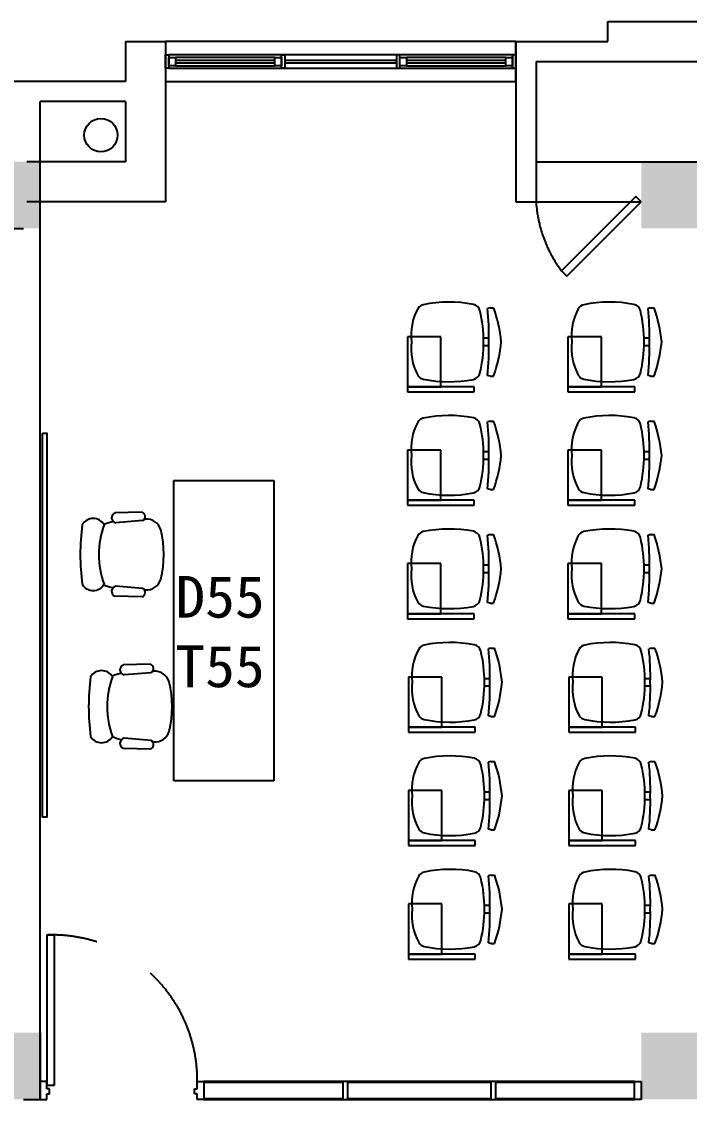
# Model space of a CAD drawing. Header units: millimetres. Extents: x 526420 to 928802, y 401925 to 509768.
# Drawn here: x 610435 to 614436, y 427437 to 433897 of the extents above; entities that cross this region are included whole.
import ezdxf

# ---------------------------------------------------------------- set-up
doc = ezdxf.new("R2010")
doc.units = ezdxf.units.MM
doc.header["$LTSCALE"] = 3000
doc.header["$MEASUREMENT"] = 0
for name, pattern in [('DASHED', [0.75, 0.5, -0.25]), ('DASHED2', [0.375, 0.25, -0.125]), ('HIDDEN2', [0.1875, 0.125, -0.0625])]:
    doc.linetypes.add(name, pattern=pattern)
doc.layers.get('0').update_dxf_attribs({"linetype": 'CONTINUOUS'})
for name, color, linetype in [('D-WALL', 7, 'CONTINUOUS'), ('D-WINDOW', 7, 'CONTINUOUS'), ('P-DOOR', 7, 'CONTINUOUS'), ('P-FURNI-I', 7, 'CONTINUOUS'), ('P-WALL', 7, 'CONTINUOUS'), ('环控', 3, 'CONTINUOUS'), ('窗台线', 7, 'CONTINUOUS')]:
    doc.layers.add(name, color=color, linetype=linetype)
doc.styles.get("Standard").update_dxf_attribs({"font": 'romans.shx', "width": 0.65, "bigfont": 'hzfs1.shx'})

msp = doc.modelspace()

# ---------------------------------------------------------------- linework, layer by layer
at = {"color": 0}
for p, q in [((613241.6, 432182.3), (613226.4, 432178)), ((613241.6, 432182.3), (613262.8, 432182.3)), ((614203.1, 432182.3), (614187.9, 432178)), ((614203.1, 432182.3), (614224.3, 432182.3)), ((613235.3, 431998.7), (613202.8, 431998.7)), ((614196.7, 431998.7), (614164.3, 431998.7)), ((613235.3, 431953.2), (613202.8, 431953.2)), ((614196.7, 431953.2), (614164.2, 431953.2)), ((613241.6, 431772.1), (613226.4, 431776.3)), ((613241.6, 431772.1), (613262.8, 431772.1)), ((614203.1, 431772.1), (614187.9, 431776.3)), ((614203.1, 431772.1), (614224.3, 431772.1)), ((613241.6, 431502.3), (613226.4, 431498)), ((613241.6, 431502.3), (613262.8, 431502.3)), ((614203.1, 431502.3), (614187.9, 431498)), ((614203.1, 431502.3), (614224.3, 431502.3)), ((613235.3, 431318.7), (613202.8, 431318.7)), ((613235.3, 431273.2), (613202.8, 431273.2)), ((614196.7, 431273.2), (614164.2, 431273.2)), ((614196.7, 431318.7), (614164.3, 431318.7)), ((613241.6, 431092.1), (613226.4, 431096.3)), ((613241.6, 431092.1), (613262.8, 431092.1)), ((614203.1, 431092.1), (614187.9, 431096.3)), ((614203.1, 431092.1), (614224.3, 431092.1)), ((613241.6, 430822.3), (613226.4, 430818)), ((613241.6, 430822.3), (613262.8, 430822.3)), ((614203.1, 430822.3), (614187.9, 430818)), ((614203.1, 430822.3), (614224.3, 430822.3)), ((613235.3, 430638.7), (613202.8, 430638.7)), ((614196.7, 430638.7), (614164.3, 430638.7)), ((613235.3, 430593.2), (613202.8, 430593.2)), ((614196.7, 430593.2), (614164.2, 430593.2)), ((613241.6, 430412.1), (613226.4, 430416.3)), ((613241.6, 430412.1), (613262.8, 430412.1)), ((614203.1, 430412.1), (614187.9, 430416.3)), ((614203.1, 430412.1), (614224.3, 430412.1)), ((613246.9, 430142.3), (613231.7, 430138)), ((613246.9, 430142.3), (613268.1, 430142.3)), ((614208.4, 430142.3), (614193.2, 430138)), ((614208.4, 430142.3), (614229.6, 430142.3)), ((613240.6, 429958.8), (613208.1, 429958.8)), ((614202, 429958.8), (614169.6, 429958.8)), ((613240.6, 429913.2), (613208, 429913.2)), ((614202, 429913.2), (614169.5, 429913.2)), ((613246.9, 429732.1), (613231.7, 429736.4)), ((613246.9, 429732.1), (613268.1, 429732.1)), ((614208.4, 429732.1), (614193.2, 429736.4)), ((614208.4, 429732.1), (614229.6, 429732.1)), ((613246.9, 429462.3), (613231.7, 429458)), ((613246.9, 429462.3), (613268.1, 429462.3)), ((614208.4, 429462.3), (614193.2, 429458)), ((614208.4, 429462.3), (614229.6, 429462.3)), ((613240.6, 429278.8), (613208.1, 429278.8)), ((614202, 429278.8), (614169.6, 429278.8)), ((613240.6, 429233.2), (613208, 429233.2)), ((614202, 429233.2), (614169.5, 429233.2)), ((613246.9, 429052.1), (613231.7, 429056.4)), ((613246.9, 429052.1), (613268.1, 429052.1)), ((614208.4, 429052.1), (614193.2, 429056.4)), ((614208.4, 429052.1), (614229.6, 429052.1)), ((613246.9, 428782.3), (613231.7, 428778)), ((613246.9, 428782.3), (613268.1, 428782.3)), ((614208.4, 428782.3), (614193.2, 428778)), ((614208.4, 428782.3), (614229.6, 428782.3)), ((613240.6, 428598.8), (613208.1, 428598.8)), ((614202, 428598.8), (614169.6, 428598.8)), ((613240.6, 428553.2), (613208, 428553.2)), ((614202, 428553.2), (614169.5, 428553.2)), ((613246.9, 428372.1), (613231.7, 428376.4)), ((613246.9, 428372.1), (613268.1, 428372.1)), ((614208.4, 428372.1), (614193.2, 428376.4)), ((614208.4, 428372.1), (614229.6, 428372.1))]:
    msp.add_line(p, q, dxfattribs=at)
at = {"color": 0, "linetype": 'HIDDEN2'}
for p, q in [((612746.9, 432008.5), (612746.9, 431708.5)), ((612946.9, 432008.5), (612746.9, 432008.5)), ((612946.9, 431708.5), (612946.9, 432008.5)), ((613708.3, 432008.5), (613708.3, 431708.5)), ((613908.3, 432008.5), (613708.3, 432008.5)), ((613908.3, 431708.5), (613908.3, 432008.5)), ((612746.9, 431708.5), (612946.9, 431708.5)), ((613708.3, 431708.5), (613908.3, 431708.5)), ((612746.9, 431328.5), (612746.9, 431028.5)), ((612946.9, 431328.5), (612746.9, 431328.5)), ((612946.9, 431028.5), (612946.9, 431328.5)), ((613708.3, 431328.5), (613708.3, 431028.5)), ((613908.3, 431328.5), (613708.3, 431328.5)), ((613908.3, 431028.5), (613908.3, 431328.5)), ((612746.9, 431028.5), (612946.9, 431028.5)), ((613708.3, 431028.5), (613908.3, 431028.5)), ((612746.9, 430648.5), (612746.9, 430348.5)), ((612946.9, 430648.5), (612746.9, 430648.5)), ((612946.9, 430348.5), (612946.9, 430648.5)), ((613708.3, 430648.5), (613708.3, 430348.5)), ((613908.3, 430648.5), (613708.3, 430648.5)), ((613908.3, 430348.5), (613908.3, 430648.5)), ((612746.9, 430348.5), (612946.9, 430348.5)), ((613708.3, 430348.5), (613908.3, 430348.5)), ((612752.2, 429968.5), (612752.2, 429668.5)), ((612952.2, 429968.5), (612752.2, 429968.5)), ((612952.2, 429668.5), (612952.2, 429968.5)), ((613713.6, 429968.5), (613713.6, 429668.5)), ((613913.6, 429968.5), (613713.6, 429968.5)), ((613913.6, 429668.5), (613913.6, 429968.5)), ((612752.2, 429668.5), (612952.2, 429668.5)), ((613713.6, 429668.5), (613913.6, 429668.5)), ((612752.2, 429288.5), (612752.2, 428988.5)), ((612952.2, 429288.5), (612752.2, 429288.5)), ((612952.2, 428988.5), (612952.2, 429288.5)), ((613713.6, 429288.5), (613713.6, 428988.5)), ((613913.6, 429288.5), (613713.6, 429288.5)), ((613913.6, 428988.5), (613913.6, 429288.5)), ((612752.2, 428988.5), (612952.2, 428988.5)), ((613713.6, 428988.5), (613913.6, 428988.5)), ((612752.2, 428608.5), (612752.2, 428308.5)), ((612952.2, 428608.5), (612752.2, 428608.5)), ((612952.2, 428308.5), (612952.2, 428608.5)), ((613713.6, 428608.5), (613713.6, 428308.5)), ((613913.6, 428608.5), (613713.6, 428608.5)), ((613913.6, 428308.5), (613913.6, 428608.5)), ((612752.2, 428308.5), (612952.2, 428308.5)), ((613713.6, 428308.5), (613913.6, 428308.5))]:
    msp.add_line(p, q, dxfattribs=at)
at = {"color": 0, "ltscale": 2}
for p, q in [((612746.9, 431708.5), (612746.9, 431678.5)), ((613146.9, 431708.5), (612746.9, 431708.5)), ((612746.9, 431678.5), (613146.9, 431678.5)), ((613146.9, 431678.5), (613146.9, 431708.5)), ((613708.3, 431708.5), (613708.3, 431678.5)), ((614108.3, 431708.5), (613708.3, 431708.5)), ((613708.3, 431678.5), (614108.3, 431678.5)), ((614108.3, 431678.5), (614108.3, 431708.5)), ((612746.9, 431028.5), (612746.9, 430998.5)), ((613146.9, 431028.5), (612746.9, 431028.5)), ((613146.9, 430998.5), (613146.9, 431028.5)), ((613708.3, 431028.5), (613708.3, 430998.5)), ((614108.3, 431028.5), (613708.3, 431028.5)), ((614108.3, 430998.5), (614108.3, 431028.5)), ((612746.9, 430998.5), (613146.9, 430998.5)), ((613708.3, 430998.5), (614108.3, 430998.5)), ((612746.9, 430348.5), (612746.9, 430318.5)), ((613146.9, 430348.5), (612746.9, 430348.5)), ((612746.9, 430318.5), (613146.9, 430318.5)), ((613146.9, 430318.5), (613146.9, 430348.5)), ((613708.3, 430348.5), (613708.3, 430318.5)), ((614108.3, 430348.5), (613708.3, 430348.5)), ((613708.3, 430318.5), (614108.3, 430318.5)), ((614108.3, 430318.5), (614108.3, 430348.5)), ((612752.2, 429668.5), (612752.2, 429638.5)), ((613152.2, 429668.5), (612752.2, 429668.5)), ((613152.2, 429638.5), (613152.2, 429668.5)), ((613713.6, 429668.5), (613713.6, 429638.5)), ((614113.6, 429668.5), (613713.6, 429668.5)), ((614113.6, 429638.5), (614113.6, 429668.5)), ((612752.2, 429638.5), (613152.2, 429638.5)), ((613713.6, 429638.5), (614113.6, 429638.5)), ((612752.2, 428988.5), (612752.2, 428958.5)), ((613152.2, 428988.5), (612752.2, 428988.5)), ((612752.2, 428958.5), (613152.2, 428958.5)), ((613152.2, 428958.5), (613152.2, 428988.5)), ((613713.6, 428988.5), (613713.6, 428958.5)), ((614113.6, 428988.5), (613713.6, 428988.5)), ((613713.6, 428958.5), (614113.6, 428958.5)), ((614113.6, 428958.5), (614113.6, 428988.5)), ((612752.2, 428308.5), (612752.2, 428278.5)), ((613152.2, 428308.5), (612752.2, 428308.5)), ((613152.2, 428278.5), (613152.2, 428308.5)), ((613713.6, 428308.5), (613713.6, 428278.5)), ((614113.6, 428308.5), (613713.6, 428308.5)), ((614113.6, 428278.5), (614113.6, 428308.5)), ((612752.2, 428278.5), (613152.2, 428278.5)), ((613713.6, 428278.5), (614113.6, 428278.5))]:
    msp.add_line(p, q, dxfattribs=at)
at = {"color": 0}
for centre, radius, start, end in [((613103.4, 432015.7), 335.6, 151.39518, 186.59914), ((612851.9, 432151.1), 50, 101.64853, 149.5308), ((612996.9, 431447.8), 768.1, 79.14065, 101.64853), ((613132.2, 432153), 50, 13.60167, 79.14065), ((611740.2, 432014.8), 1495.1, 358.55954, 6.26793), ((612466.5, 431898), 845.6, 5.37482, 19.6471), ((614064.9, 432015.7), 335.6, 151.39518, 186.59914), ((613813.3, 432151.1), 50, 101.64853, 149.5308), ((613958.3, 431447.8), 768.1, 79.14065, 101.64853), ((614093.6, 432153), 50, 13.60167, 79.14065), ((612701.7, 432014.8), 1495.1, 358.55954, 6.26793), ((613427.9, 431898), 845.6, 5.37482, 19.6471), ((612405.5, 431977.2), 797.6, 0, 13.60167), ((613367, 431977.2), 797.6, 0, 13.60167), ((613103.4, 431938.6), 335.6, 173.40086, 208.60482), ((612405.5, 431977.2), 797.6, 346.39833, 0), ((611740.2, 431939.6), 1495.1, 353.73207, 1.44046), ((612466.5, 432056.4), 845.6, 340.3529, 354.62518), ((614064.9, 431938.6), 335.6, 173.40086, 208.60482), ((613367, 431977.2), 797.6, 346.39833, 0), ((612701.7, 431939.6), 1495.1, 353.73207, 1.44046), ((613427.9, 432056.4), 845.6, 340.3529, 354.62518), ((613132.2, 431801.4), 50, 280.85935, 346.39833), ((614093.6, 431801.4), 50, 280.85935, 346.39833), ((612851.9, 431803.3), 50, 210.4692, 258.35147), ((612996.9, 432506.6), 768.1, 258.35147, 280.85935), ((613813.3, 431803.3), 50, 210.4692, 258.35147), ((613958.3, 432506.6), 768.1, 258.35147, 280.85935), ((612996.9, 430767.8), 768.1, 79.14065, 101.64853), ((613958.3, 430767.8), 768.1, 79.14065, 101.64853), ((613103.4, 431335.7), 335.6, 151.39518, 186.59914), ((612851.9, 431471.1), 50, 101.64853, 149.5308), ((613132.2, 431473), 50, 13.60167, 79.14065), ((612405.5, 431297.2), 797.6, 0, 13.60167), ((611740.2, 431334.8), 1495.1, 358.55954, 6.26793), ((612466.5, 431218), 845.6, 5.37482, 19.6471), ((614064.9, 431335.7), 335.6, 151.39518, 186.59914), ((613813.3, 431471.1), 50, 101.64853, 149.5308), ((614093.6, 431473), 50, 13.60167, 79.14065), ((613367, 431297.2), 797.6, 0, 13.60167), ((612701.7, 431334.8), 1495.1, 358.55954, 6.26793), ((613427.9, 431218), 845.6, 5.37482, 19.6471), ((613103.4, 431258.6), 335.6, 173.40086, 208.60482), ((612405.5, 431297.2), 797.6, 346.39833, 0), ((611740.2, 431259.6), 1495.1, 353.73207, 1.44046), ((612466.5, 431376.4), 845.6, 340.3529, 354.62518), ((614064.9, 431258.6), 335.6, 173.40086, 208.60482), ((613367, 431297.2), 797.6, 346.39833, 0), ((612701.7, 431259.6), 1495.1, 353.73207, 1.44046), ((613427.9, 431376.4), 845.6, 340.3529, 354.62518), ((612851.9, 431123.3), 50, 210.4692, 258.35147), ((613132.2, 431121.4), 50, 280.85935, 346.39833), ((613813.3, 431123.3), 50, 210.4692, 258.35147), ((614093.6, 431121.4), 50, 280.85935, 346.39833), ((612996.9, 431826.6), 768.1, 258.35147, 280.85935), ((613958.3, 431826.6), 768.1, 258.35147, 280.85935), ((612851.9, 430791.1), 50, 101.64853, 149.5308), ((612996.9, 430087.8), 768.1, 79.14065, 101.64853), ((613132.2, 430793), 50, 13.60167, 79.14065), ((612466.5, 430538), 845.6, 5.37482, 19.6471), ((613813.3, 430791.1), 50, 101.64853, 149.5308), ((613958.3, 430087.8), 768.1, 79.14065, 101.64853), ((614093.6, 430793), 50, 13.60167, 79.14065), ((613427.9, 430538), 845.6, 5.37482, 19.6471), ((613103.4, 430655.7), 335.6, 151.39518, 186.59914), ((612405.5, 430617.2), 797.6, 0, 13.60167), ((611740.2, 430654.8), 1495.1, 358.55954, 6.26793), ((614064.9, 430655.7), 335.6, 151.39518, 186.59914), ((613367, 430617.2), 797.6, 0, 13.60167), ((612701.7, 430654.8), 1495.1, 358.55954, 6.26793), ((613103.4, 430578.6), 335.6, 173.40086, 208.60482), ((612405.5, 430617.2), 797.6, 346.39833, 0), ((611740.2, 430579.6), 1495.1, 353.73207, 1.44046), ((612466.5, 430696.4), 845.6, 340.3529, 354.62518), ((614064.9, 430578.6), 335.6, 173.40086, 208.60482), ((613367, 430617.2), 797.6, 346.39833, 0), ((612701.7, 430579.6), 1495.1, 353.73207, 1.44046), ((613427.9, 430696.4), 845.6, 340.3529, 354.62518), ((612851.9, 430443.3), 50, 210.4692, 258.35147), ((612996.9, 431146.6), 768.1, 258.35147, 280.85935), ((613132.2, 430441.4), 50, 280.85935, 346.39833), ((613813.3, 430443.3), 50, 210.4692, 258.35147), ((613958.3, 431146.6), 768.1, 258.35147, 280.85935), ((614093.6, 430441.4), 50, 280.85935, 346.39833), ((613002.2, 429407.8), 768.1, 79.14065, 101.64853), ((613963.6, 429407.8), 768.1, 79.14065, 101.64853), ((613108.7, 429975.8), 335.6, 151.39518, 186.59914), ((612857.2, 430111.1), 50, 101.64853, 149.5308), ((613137.4, 430113), 50, 13.60167, 79.14065), ((612410.8, 429937.2), 797.6, 0, 13.60167), ((611745.5, 429974.8), 1495.1, 358.55954, 6.26793), ((612471.8, 429858), 845.6, 5.37482, 19.6471), ((614070.2, 429975.8), 335.6, 151.39518, 186.59914), ((613818.6, 430111.1), 50, 101.64853, 149.5308), ((614098.9, 430113), 50, 13.60167, 79.14065), ((613372.2, 429937.2), 797.6, 0, 13.60167), ((612707, 429974.8), 1495.1, 358.55954, 6.26793), ((613433.2, 429858), 845.6, 5.37482, 19.6471), ((613108.7, 429898.6), 335.6, 173.40086, 208.60482), ((612410.8, 429937.2), 797.6, 346.39833, 0), ((611745.5, 429899.6), 1495.1, 353.73207, 1.44046), ((612471.8, 430016.4), 845.6, 340.3529, 354.62518), ((614070.2, 429898.6), 335.6, 173.40086, 208.60482), ((613372.2, 429937.2), 797.6, 346.39833, 0), ((612707, 429899.6), 1495.1, 353.73207, 1.44046), ((613433.2, 430016.4), 845.6, 340.3529, 354.62518), ((612857.2, 429763.3), 50, 210.4692, 258.35147), ((613137.4, 429761.4), 50, 280.85935, 346.39833), ((613818.6, 429763.3), 50, 210.4692, 258.35147), ((614098.9, 429761.4), 50, 280.85935, 346.39833), ((613002.2, 430466.6), 768.1, 258.35147, 280.85935), ((613963.6, 430466.6), 768.1, 258.35147, 280.85935), ((612857.2, 429431.1), 50, 101.64853, 149.5308), ((613002.2, 428727.8), 768.1, 79.14065, 101.64853), ((613137.4, 429433), 50, 13.60167, 79.14065), ((612471.8, 429178), 845.6, 5.37482, 19.6471), ((613818.6, 429431.1), 50, 101.64853, 149.5308), ((613963.6, 428727.8), 768.1, 79.14065, 101.64853), ((614098.9, 429433), 50, 13.60167, 79.14065), ((613433.2, 429178), 845.6, 5.37482, 19.6471), ((613108.7, 429295.8), 335.6, 151.39518, 186.59914), ((612410.8, 429257.2), 797.6, 0, 13.60167), ((611745.5, 429294.8), 1495.1, 358.55954, 6.26793), ((614070.2, 429295.8), 335.6, 151.39518, 186.59914), ((613372.2, 429257.2), 797.6, 0, 13.60167), ((612707, 429294.8), 1495.1, 358.55954, 6.26793), ((613108.7, 429218.6), 335.6, 173.40086, 208.60482), ((612410.8, 429257.2), 797.6, 346.39833, 0), ((611745.5, 429219.6), 1495.1, 353.73207, 1.44046), ((612471.8, 429336.4), 845.6, 340.3529, 354.62518), ((614070.2, 429218.6), 335.6, 173.40086, 208.60482), ((613372.2, 429257.2), 797.6, 346.39833, 0), ((612707, 429219.6), 1495.1, 353.73207, 1.44046), ((613433.2, 429336.4), 845.6, 340.3529, 354.62518), ((612857.2, 429083.3), 50, 210.4692, 258.35147), ((613002.2, 429786.6), 768.1, 258.35147, 280.85935), ((613137.4, 429081.4), 50, 280.85935, 346.39833), ((613818.6, 429083.3), 50, 210.4692, 258.35147), ((613963.6, 429786.6), 768.1, 258.35147, 280.85935), ((614098.9, 429081.4), 50, 280.85935, 346.39833), ((613002.2, 428047.8), 768.1, 79.14065, 101.64853), ((613963.6, 428047.8), 768.1, 79.14065, 101.64853), ((613108.7, 428615.8), 335.6, 151.39518, 186.59914), ((612857.2, 428751.1), 50, 101.64853, 149.5308), ((613137.4, 428753), 50, 13.60167, 79.14065), ((612410.8, 428577.2), 797.6, 0, 13.60167), ((611745.5, 428614.8), 1495.1, 358.55954, 6.26793), ((612471.8, 428498), 845.6, 5.37482, 19.6471), ((614070.2, 428615.8), 335.6, 151.39518, 186.59914), ((613818.6, 428751.1), 50, 101.64853, 149.5308), ((614098.9, 428753), 50, 13.60167, 79.14065), ((613372.2, 428577.2), 797.6, 0, 13.60167), ((612707, 428614.8), 1495.1, 358.55954, 6.26793), ((613433.2, 428498), 845.6, 5.37482, 19.6471), ((613108.7, 428538.6), 335.6, 173.40086, 208.60482), ((612410.8, 428577.2), 797.6, 346.39833, 0), ((611745.5, 428539.6), 1495.1, 353.73207, 1.44046), ((612471.8, 428656.4), 845.6, 340.3529, 354.62518), ((614070.2, 428538.6), 335.6, 173.40086, 208.60482), ((613372.2, 428577.2), 797.6, 346.39833, 0), ((612707, 428539.6), 1495.1, 353.73207, 1.44046), ((613433.2, 428656.4), 845.6, 340.3529, 354.62518), ((612857.2, 428403.3), 50, 210.4692, 258.35147), ((613137.4, 428401.4), 50, 280.85935, 346.39833), ((613818.6, 428403.3), 50, 210.4692, 258.35147), ((614098.9, 428401.4), 50, 280.85935, 346.39833), ((613002.2, 429106.6), 768.1, 258.35147, 280.85935), ((613963.6, 429106.6), 768.1, 258.35147, 280.85935)]:
    msp.add_arc(centre, radius, start, end, dxfattribs=at)
at = {"layer": 'D-WALL', "color": 0}
for p, q in [((613946.9, 433897.2), (614746.9, 433897.2)), ((613946.9, 433777.2), (613946.9, 433897.2)), ((611056.9, 433777.2), (611296.9, 433777.2)), ((611056.9, 433777.2), (611056.9, 433537.2)), ((611056.9, 433777.2), (611296.9, 433777.2)), ((611056.9, 433777.2), (611056.9, 433537.2)), ((611296.9, 433777.2), (611296.9, 432817.2)), ((611296.9, 433777.2), (611296.9, 432817.2)), ((613396.9, 433777.2), (613396.9, 432817.2)), ((613396.9, 433777.2), (613946.9, 433777.2)), ((613516.9, 433657.2), (613516.9, 432817.2)), ((613516.9, 433657.2), (615176.9, 433657.2)), ((611056.9, 433537.2), (609746.9, 433537.2)), ((611056.9, 433537.2), (609746.9, 433537.2)), ((611056.9, 433417.2), (610546.9, 433417.2)), ((610546.9, 430227.2), (610546.9, 433417.2)), ((611056.9, 433417.2), (610546.9, 433417.2)), ((611056.9, 433417.2), (611056.9, 433057.2)), ((611056.9, 433417.2), (611056.9, 433057.2)), ((611056.9, 433057.2), (610466.9, 433057.2)), ((611056.9, 433057.2), (610466.9, 433057.2)), ((614146.9, 433057.2), (615176.9, 433057.2)), ((611296.9, 432817.2), (610466.9, 432817.2)), ((611296.9, 432817.2), (610546.9, 432817.2)), ((613396.9, 432817.2), (613516.9, 432817.2)), ((610546.9, 427837.2), (610546.9, 430127.2)), ((610546.9, 427837.2), (610546.9, 427437.2)), ((610446.8, 427437.2), (610546.8, 427437.2))]:
    msp.add_line(p, q, dxfattribs=at)
at = {"layer": 'D-WALL', "color": 0, "ltscale": 0.7}
for p, q in [((610546.9, 430127.2), (610546.9, 433417.2)), ((610546.9, 427437.2), (610546.9, 433417.2)), ((610146.9, 432657.2), (610446.9, 432657.2)), ((610146.9, 432657.2), (610446.9, 432657.2)), ((610546.9, 427757.2), (610546.9, 430127.2))]:
    msp.add_line(p, q, dxfattribs=at)
at = {"layer": 'D-WALL', "color": 0}
msp.add_circle((610910.3, 433216.3), 100, dxfattribs=at)
msp.add_circle((610910.3, 433216.3), 100, dxfattribs=at)
for points in [[(610146.9, 433057.2), (610546.9, 433057.2), (610146.9, 432657.2), (610546.9, 432657.2)], [(614146.9, 433057.2), (614546.9, 433057.2), (614146.9, 432657.2), (614546.9, 432657.2)], [(610146.9, 427837.2), (610546.9, 427837.2), (610146.9, 427437.2), (610546.9, 427437.2)], [(614146.9, 427837.2), (614546.9, 427837.2), (614146.9, 427437.2), (614546.9, 427437.2)]]:
    msp.add_solid(points, dxfattribs=at)
at = {"layer": 'D-WINDOW', "color": 0, "ltscale": 0.7}
for p, q in [((613396.9, 433777.2), (611296.9, 433777.2)), ((611296.9, 433697.2), (611316.9, 433697.2)), ((611296.9, 433617.2), (611296.9, 433697.2)), ((613376.9, 433697.2), (611316.9, 433697.2)), ((611316.9, 433697.2), (611316.9, 433617.2)), ((611316.9, 433697.2), (611316.9, 433617.2)), ((611316.9, 433682.2), (611356.9, 433682.2)), ((611316.9, 433632.2), (611316.9, 433682.2)), ((611951.9, 433682.2), (611356.9, 433682.2)), ((611356.9, 433682.2), (611356.9, 433632.2)), ((611356.9, 433682.2), (611356.9, 433632.2)), ((611951.9, 433664.7), (611356.9, 433664.7)), ((611356.9, 433664.7), (611356.9, 433649.7)), ((611951.9, 433682.2), (611991.9, 433682.2)), ((611951.9, 433632.2), (611951.9, 433682.2)), ((611951.9, 433632.2), (611951.9, 433682.2)), ((611951.9, 433649.7), (611951.9, 433664.7)), ((611991.9, 433697.2), (612011.9, 433697.2)), ((611991.9, 433617.2), (611991.9, 433697.2)), ((611991.9, 433682.2), (611991.9, 433632.2)), ((612011.9, 433697.2), (612011.9, 433617.2)), ((612681.9, 433664.7), (612011.9, 433664.7)), ((612011.9, 433664.7), (612011.9, 433649.7)), ((612701.9, 433697.2), (612681.9, 433697.2)), ((612681.9, 433697.2), (612681.9, 433617.2)), ((612681.9, 433649.7), (612681.9, 433664.7)), ((612701.9, 433617.2), (612701.9, 433697.2)), ((612701.9, 433682.2), (612741.9, 433682.2)), ((612701.9, 433632.2), (612701.9, 433682.2)), ((613336.9, 433682.2), (612741.9, 433682.2)), ((612741.9, 433682.2), (612741.9, 433632.2)), ((612741.9, 433682.2), (612741.9, 433632.2)), ((613336.9, 433664.7), (612741.9, 433664.7)), ((612741.9, 433664.7), (612741.9, 433649.7)), ((613336.9, 433682.2), (613376.9, 433682.2)), ((613336.9, 433632.2), (613336.9, 433682.2)), ((613336.9, 433632.2), (613336.9, 433682.2)), ((613336.9, 433649.7), (613336.9, 433664.7)), ((613376.9, 433617.2), (613376.9, 433697.2)), ((613396.9, 433697.2), (613376.9, 433697.2)), ((613376.9, 433697.2), (613376.9, 433617.2)), ((613376.9, 433682.2), (613376.9, 433632.2)), ((613396.9, 433617.2), (613396.9, 433697.2)), ((611316.9, 433617.2), (611296.9, 433617.2)), ((611356.9, 433632.2), (611316.9, 433632.2)), ((611316.9, 433617.2), (613376.9, 433617.2)), ((611356.9, 433649.7), (611951.9, 433649.7)), ((611356.9, 433632.2), (611951.9, 433632.2)), ((611991.9, 433632.2), (611951.9, 433632.2)), ((612011.9, 433617.2), (611991.9, 433617.2)), ((612011.9, 433649.7), (612681.9, 433649.7)), ((612681.9, 433617.2), (612701.9, 433617.2)), ((612741.9, 433632.2), (612701.9, 433632.2)), ((612741.9, 433649.7), (613336.9, 433649.7)), ((612741.9, 433632.2), (613336.9, 433632.2)), ((613376.9, 433632.2), (613336.9, 433632.2)), ((613376.9, 433617.2), (613396.9, 433617.2))]:
    msp.add_line(p, q, dxfattribs=at)
at = {"layer": 'P-DOOR', "color": 0, "linetype": 'DASHED', "ltscale": 0.5}
for p, q in [((613516.9, 433057.2), (614146.9, 433057.2)), ((614115.1, 432849), (613669.6, 432403.5)), ((614146.9, 432817.2), (614115.1, 432849)), ((613516.9, 432817.2), (614146.9, 432817.2)), ((613701.4, 432371.7), (614146.9, 432817.2)), ((613669.6, 432403.5), (613701.4, 432371.7))]:
    msp.add_line(p, q, dxfattribs=at)
at = {"layer": 'P-DOOR', "color": 8, "linetype": 'DASHED', "ltscale": 0.5}
for p, q in [((613516.9, 433057.2), (614146.9, 433057.2)), ((613516.9, 432817.2), (614146.9, 432817.2))]:
    msp.add_line(p, q, dxfattribs=at)
at = {"layer": 'P-DOOR', "color": 0}
for p, q in [((610631.9, 428422.7), (610586.9, 428422.7)), ((610586.9, 428422.7), (610586.9, 427522.7)), ((610631.9, 427522.7), (610631.9, 428422.7)), ((610586.9, 427522.7), (610631.9, 427522.7))]:
    msp.add_line(p, q, dxfattribs=at)
at = {"layer": 'P-DOOR', "color": 8, "linetype": 'DASHED', "ltscale": 0.5}
msp.add_lwpolyline([(613701.4, 432371.7), (614146.9, 432817.2), (614115.1, 432849), (613669.6, 432403.5)], close=True, dxfattribs=at)
at = {"layer": 'P-DOOR', "color": 0, "linetype": 'DASHED', "ltscale": 0.5}
msp.add_arc((614296.6, 432870), 781.5, 183.87552, 216.64804, dxfattribs=at)
at = {"layer": 'P-DOOR', "color": 8, "linetype": 'DASHED', "ltscale": 0.5}
msp.add_arc((614296.6, 432870), 781.5, 183.87552, 216.64804, dxfattribs=at)
at = {"layer": 'P-DOOR', "color": 0, "linetype": 'DASHED2'}
msp.add_arc((610618.5, 427554.2), 869, 357.91733, 92.08267, dxfattribs=at)
at = {"layer": 'P-FURNI-I', "color": 0, "ltscale": 2}
for p, q in [((611346.9, 429347.2), (611346.9, 431147.2)), ((611346.9, 431147.2), (611946.9, 431147.2)), ((611946.9, 431147.2), (611946.9, 429347.2)), ((611946.9, 429347.2), (611346.9, 429347.2))]:
    msp.add_line(p, q, dxfattribs=at)
at = {"layer": 'P-FURNI-I', "color": 0}
for p, q in [((611156.6, 430957.5), (610993.9, 430953.1)), ((611159.9, 430906), (610998.8, 430892.8)), ((611176.2, 430914.7), (611169.9, 430914.2)), ((611159.9, 430499.9), (610998.8, 430513.1)), ((611156.6, 430448.5), (610993.9, 430452.9)), ((611176.2, 430491.2), (611169.9, 430491.7)), ((611176.2, 430491.2), (611169.9, 430491.6)), ((611206.6, 430045.9), (611043.9, 430041.5)), ((611209.9, 429994.4), (611048.8, 429981.3)), ((611226.2, 430003.1), (611219.9, 430002.7)), ((611226.2, 430003.1), (611219.9, 430002.6)), ((611209.9, 429588.3), (611048.8, 429601.5)), ((611206.6, 429536.9), (611043.9, 429541.3)), ((611226.2, 429579.7), (611219.9, 429580.1))]:
    msp.add_line(p, q, dxfattribs=at)
for centre, radius, start, end in [((611005.9, 430923.7), 31.7, 112.15642, 257.13371), ((611147.7, 430931.1), 27.9, 296.04311, 71.28384), ((610864.1, 430842.7), 76.4, 30.39269, 149.60731), ((611008.1, 430723.9), 177.1, 97.33471, 116.21221), ((611184, 430826.5), 88.6, 16.10866, 95), ((612170.2, 430703), 1383.5, 172.59073, 187.40927), ((611400, 430703), 502.6, 159.20895, 200.79105), ((610662.7, 430703), 624.1, 346.27501, 13.72499), ((610864.1, 430563.2), 76.4, 210.39269, 329.60731), ((611008.1, 430679.6), 177.1, 243.61801, 261.90476), ((611005.9, 430482.2), 31.7, 102.86629, 247.84358), ((611147.7, 430474.9), 27.9, 288.71616, 63.95689), ((611184, 430579.5), 88.6, 265, 343.89134), ((611197.7, 430019.5), 27.9, 296.04311, 71.28384), ((610914.1, 429931.1), 76.4, 30.39269, 149.60731), ((611058.1, 429814.8), 177.1, 98.09524, 116.38199), ((611055.9, 430012.1), 31.7, 112.15642, 257.13371), ((611234, 429914.9), 88.6, 16.10866, 95), ((612220.2, 429791.4), 1383.5, 172.59073, 187.40927), ((611450, 429791.4), 502.6, 159.20895, 200.79105), ((610712.7, 429791.4), 624.1, 346.27501, 13.72499), ((610914.1, 429651.6), 76.4, 210.39269, 329.60731), ((611058.1, 429770.5), 177.1, 243.78779, 262.66529), ((611055.9, 429570.6), 31.7, 102.86629, 247.84358), ((611234, 429667.9), 88.6, 265, 343.89134), ((611197.7, 429563.3), 27.9, 288.71616, 63.95689)]:
    msp.add_arc(centre, radius, start, end, dxfattribs=at)
at = {"layer": 'P-WALL', "color": 0, "ltscale": 2}
for p, q in [((610546.9, 427545.2), (610546.9, 427437.2)), ((610586.9, 427545.2), (610546.9, 427545.2)), ((610546.9, 427545.2), (610546.9, 427545.2)), ((610586.9, 427500.2), (610586.9, 427545.2)), ((611486.9, 427500.2), (611486.9, 427545.2)), ((611486.9, 427545.2), (611526.9, 427545.2)), ((614106.9, 427545.2), (611526.9, 427545.2)), ((611526.9, 427545.2), (611526.9, 427437.2)), ((611526.9, 427545.2), (611526.9, 427545.2)), ((612358.9, 427539.2), (611526.9, 427539.2)), ((612388.9, 427545.2), (612358.9, 427545.2)), ((612358.9, 427545.2), (612358.9, 427437.2)), ((612388.9, 427437.2), (612388.9, 427545.2)), ((613245.4, 427539.2), (612388.9, 427539.2)), ((613275.4, 427545.2), (613245.4, 427545.2)), ((613245.4, 427545.2), (613245.4, 427437.2)), ((613275.4, 427437.2), (613275.4, 427545.2)), ((614106.9, 427539.2), (613275.4, 427539.2)), ((614106.9, 427437.2), (614106.9, 427545.2)), ((614106.9, 427545.2), (614146.9, 427545.2)), ((614146.9, 427545.2), (614146.9, 427545.2)), ((614146.9, 427545.2), (614146.9, 427545.2)), ((614146.9, 427545.2), (614146.9, 427545.2)), ((614146.9, 427545.2), (614146.9, 427545.2)), ((614146.9, 427545.2), (614146.9, 427437.2)), ((610601.9, 427500.2), (610586.9, 427500.2)), ((610586.9, 427437.2), (610586.9, 427470.2)), ((610586.9, 427470.2), (610601.9, 427470.2)), ((610601.9, 427470.2), (610601.9, 427500.2)), ((611471.9, 427470.2), (611471.9, 427500.2)), ((611471.9, 427500.2), (611486.9, 427500.2)), ((611486.9, 427470.2), (611471.9, 427470.2)), ((611486.9, 427437.2), (611486.9, 427470.2)), ((610546.9, 427437.2), (610586.9, 427437.2)), ((611526.9, 427437.2), (611486.9, 427437.2)), ((611526.9, 427443.2), (612358.9, 427443.2)), ((611526.9, 427437.2), (614106.9, 427437.2)), ((612358.9, 427437.2), (612388.9, 427437.2)), ((612388.9, 427443.2), (613245.4, 427443.2)), ((613245.4, 427437.2), (613275.4, 427437.2)), ((613275.4, 427443.2), (614106.9, 427443.2)), ((614146.9, 427437.2), (614106.9, 427437.2)), ((614106.9, 427437.2), (614106.9, 427437.2))]:
    msp.add_line(p, q, dxfattribs=at)
at = {"layer": '环控', "color": 0, "ltscale": 0.7}
msp.add_lwpolyline([(610559.7, 431430.1), (610586.4, 431430.1), (610586.4, 429128.8), (610559.7, 429128.8)], close=True, dxfattribs=at)
at = {"layer": '窗台线', "color": 0, "ltscale": 0.7}
for p, q in [((611296.9, 433777.2), (611296.9, 433537.2)), ((613396.9, 433537.2), (613396.9, 433777.2)), ((611296.9, 433537.2), (613396.9, 433537.2))]:
    msp.add_line(p, q, dxfattribs=at)

# ---------------------------------------------------------------- texts
at = {"layer": 'P-FURNI-I', "color": 6, "ltscale": 0.7, "insert": (611356.1, 430574.7), "char_height": 250, "width": 339.372, "attachment_point": 1}
msp.add_mtext('{\\fKaiTi_GB2312|b0|i0|c134|p49;\\W1.05;\\C3;D55\\PT55}', dxfattribs=at)

doc.saveas('drawing.dxf')
